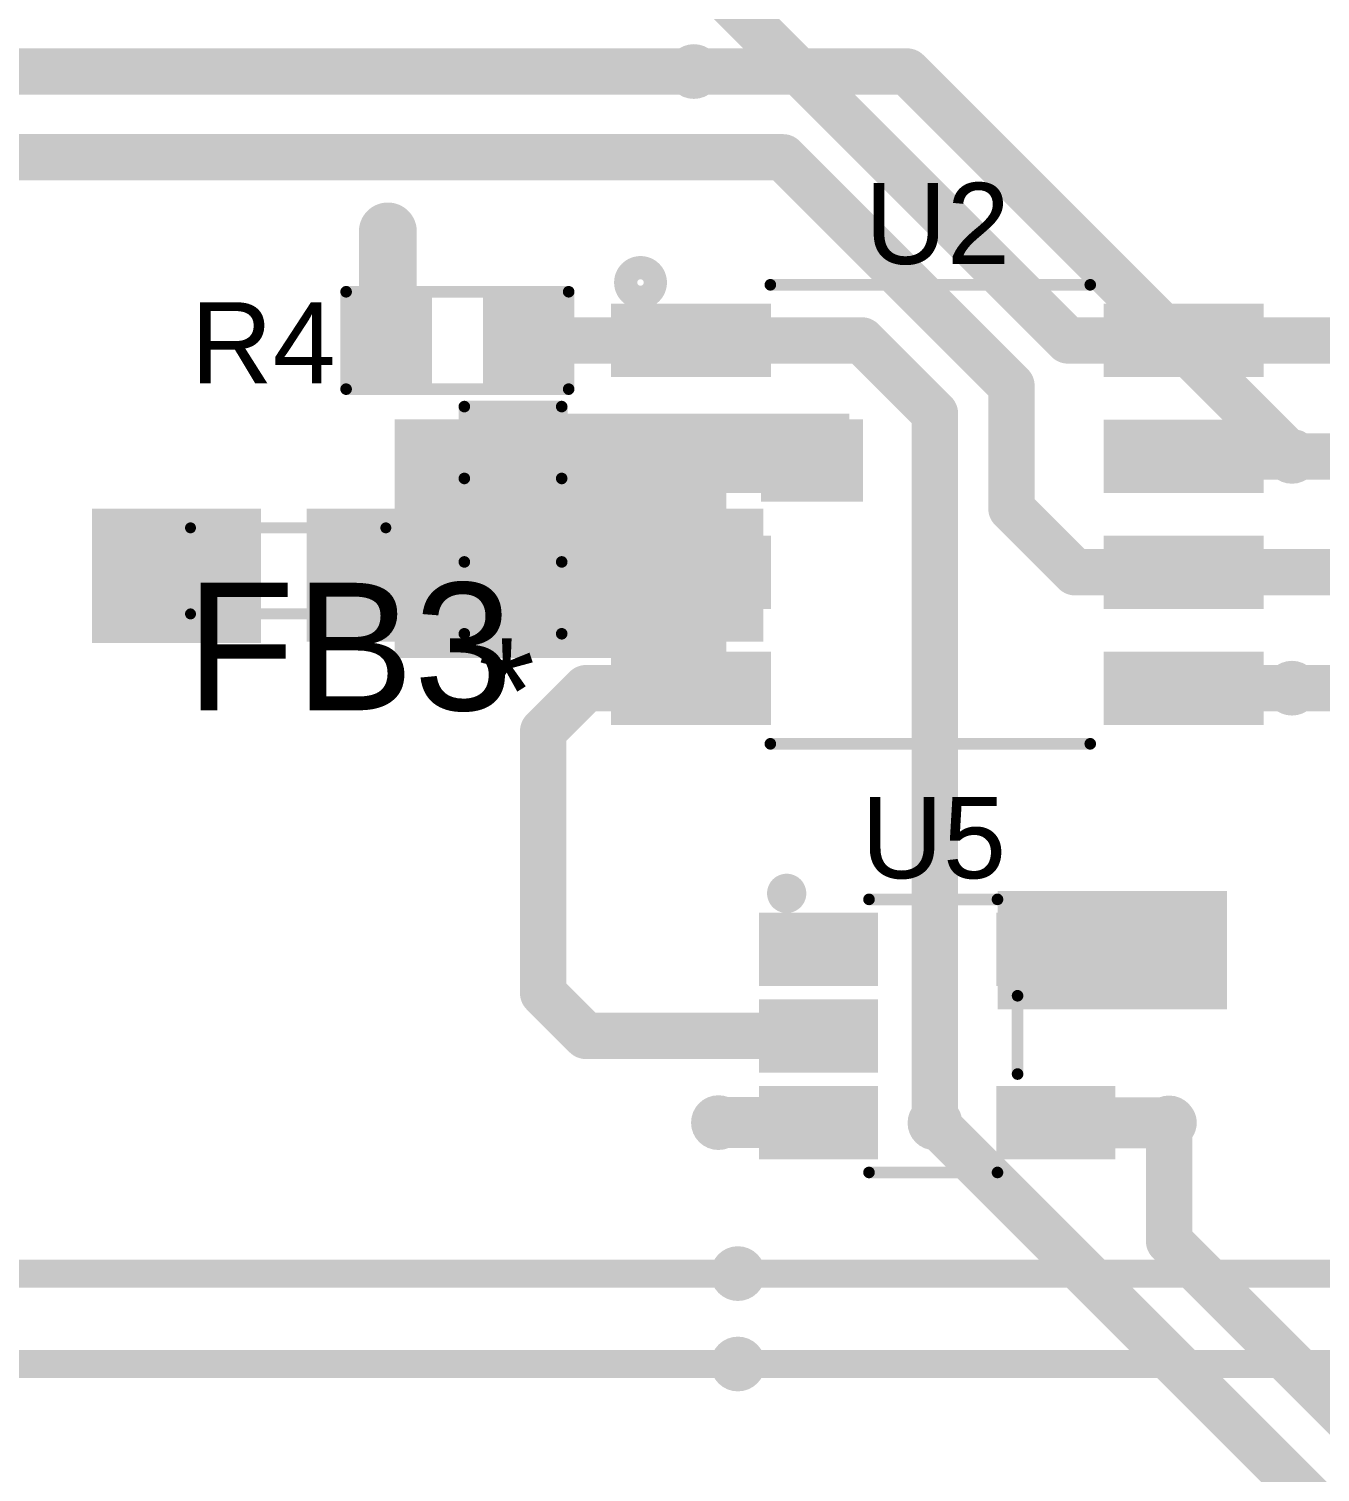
# Model space of a CAD drawing. Header units: millimetres. Extents: x -1.41 to 1.31, y -0.13 to 2.68.
# Drawn here: x -0.433 to 0.124, y 1.735 to 2.358 of the extents above; entities that cross this region are included whole.
import ezdxf

# ---------------------------------------------------------------- set-up
doc = ezdxf.new("R2010")
doc.units = ezdxf.units.MM
doc.header["$MEASUREMENT"] = 0
for name, color, linetype in [('BottomLayer', 5, 'Continuous'), ('BottomPaste', 16, 'Continuous'), ('BottomSolder', 6, 'Continuous'), ('Mechanical2', 216, 'Continuous'), ('TopLayer', 1, 'Continuous'), ('TopOverlay', 2, 'Continuous'), ('TopPaste', 8, 'Continuous'), ('TopSolder', 216, 'Continuous'), ('ViaHoleLayer', 16, 'Continuous')]:
    doc.layers.add(name, color=color, linetype=linetype)
doc.styles.add('Arial', font='', dxfattribs={"height": 0.2})
doc.styles.get('Arial').set_extended_font_data('Arial')

# ---------------------------------------------------------------- blocks, each defined once
blk = doc.blocks.new('SOIC_8_5')
at = {"layer": 'TopLayer'}
for points in [[(-0.0757874, 0.086811), (-0.0757874, 0.063189), (-0.136811, 0.063189), (-0.136811, 0.086811)], [(0.136811, 0.086811), (0.136811, 0.063189), (0.0757874, 0.063189), (0.0757874, 0.086811)], [(-0.0757874, 0.036811), (-0.0757874, 0.01318899999999999), (-0.136811, 0.01318900000000001), (-0.136811, 0.036811)], [(0.136811, 0.036811), (0.136811, 0.01318899999999999), (0.0757874, 0.01318900000000001), (0.0757874, 0.036811)], [(-0.0757874, -0.01318900000000001), (-0.0757874, -0.036811), (-0.136811, -0.036811), (-0.136811, -0.01318899999999999)], [(0.136811, -0.01318900000000001), (0.136811, -0.036811), (0.0757874, -0.036811), (0.0757874, -0.01318899999999999)], [(-0.0757874, -0.063189), (-0.0757874, -0.086811), (-0.136811, -0.086811), (-0.136811, -0.063189)], [(0.136811, -0.063189), (0.136811, -0.086811), (0.0757874, -0.086811), (0.0757874, -0.063189)]]:
    blk.add_hatch(color=1, dxfattribs=at).paths.add_polyline_path(points)
at = {"layer": 'TopPaste'}
for points in [[(-0.0757874, 0.086811), (-0.0757874, 0.063189), (-0.136811, 0.063189), (-0.136811, 0.086811)], [(0.136811, 0.086811), (0.136811, 0.063189), (0.0757874, 0.063189), (0.0757874, 0.086811)], [(-0.0757874, 0.036811), (-0.0757874, 0.01318899999999999), (-0.136811, 0.01318900000000001), (-0.136811, 0.036811)], [(0.136811, 0.036811), (0.136811, 0.01318899999999999), (0.0757874, 0.01318900000000001), (0.0757874, 0.036811)], [(-0.0757874, -0.01318900000000001), (-0.0757874, -0.036811), (-0.136811, -0.036811), (-0.136811, -0.01318899999999999)], [(0.136811, -0.01318900000000001), (0.136811, -0.036811), (0.0757874, -0.036811), (0.0757874, -0.01318899999999999)], [(-0.0757874, -0.063189), (-0.0757874, -0.086811), (-0.136811, -0.086811), (-0.136811, -0.063189)], [(0.136811, -0.063189), (0.136811, -0.086811), (0.0757874, -0.086811), (0.0757874, -0.063189)]]:
    blk.add_hatch(color=8, dxfattribs=at).paths.add_polyline_path(points)
at = {"layer": 'TopSolder'}
for points in [[(-0.0717874, 0.090811), (-0.0717874, 0.059189), (-0.140811, 0.059189), (-0.140811, 0.090811)], [(0.140811, 0.090811), (0.140811, 0.059189), (0.0717874, 0.059189), (0.0717874, 0.090811)], [(-0.0717874, 0.04081099999999999), (-0.0717874, 0.009188999999999994), (-0.140811, 0.009189000000000006), (-0.140811, 0.04081100000000001)], [(0.140811, 0.04081099999999999), (0.140811, 0.009188999999999994), (0.0717874, 0.009189000000000006), (0.0717874, 0.04081100000000001)], [(-0.0717874, -0.009189000000000006), (-0.0717874, -0.04081100000000001), (-0.140811, -0.04081099999999999), (-0.140811, -0.009188999999999994)], [(0.140811, -0.009189000000000006), (0.140811, -0.04081100000000001), (0.0717874, -0.04081099999999999), (0.0717874, -0.009188999999999994)], [(-0.0717874, -0.059189), (-0.0717874, -0.090811), (-0.140811, -0.090811), (-0.140811, -0.059189)], [(0.140811, -0.059189), (0.140811, -0.090811), (0.0717874, -0.090811), (0.0717874, -0.059189)]]:
    blk.add_hatch(color=216, dxfattribs=at).paths.add_polyline_path(points)
at = {"layer": 'TopOverlay'}
for points, const_width in [([(-0.1215969, 0.1, 1), (-0.1344031, 0.1, 1)], 0.01), ([(-0.1369031, 0.1, 1), (-0.1319031, 0.1, 1)], 0.005), ([(-0.1240969, 0.1, 1), (-0.1190969, 0.1, 1)], 0.005), ([(-0.07325, 0.099, 1), (-0.07075, 0.099, 1)], 0.0025), ([(0.06475, 0.099, 1), (0.06725, 0.099, 1)], 0.0025), ([(-0.07325, -0.099, 1), (-0.07075, -0.099, 1)], 0.0025), ([(0.06475, -0.099, 1), (0.06725, -0.099, 1)], 0.0025)]:
    blk.add_lwpolyline(points, format="xyb", close=True, dxfattribs=dict(at, const_width=const_width))
at = {"layer": 'TopOverlay', "const_width": 0.005}
for points in [[(-0.072, 0.099), (0.066, 0.099)], [(-0.072, -0.099), (0.066, -0.099)]]:
    blk.add_lwpolyline(points, dxfattribs=at)
blk = doc.blocks.new('MPZ1608S121ATDH5_54')
at = {"layer": 'TopLayer'}
for points in [[(-0.03937, 0.01574805), (-0.015748, 0.01574805), (-0.015748, -0.01574805), (-0.03937, -0.01574805)], [(0.0157481, 0.01574805), (0.0393701, 0.01574805), (0.0393701, -0.01574805), (0.0157481, -0.01574805)]]:
    blk.add_hatch(color=1, dxfattribs=at).paths.add_polyline_path(points)
at = {"layer": 'TopPaste'}
for points in [[(-0.03937, 0.01574805), (-0.015748, 0.01574805), (-0.015748, -0.01574805), (-0.03937, -0.01574805)], [(0.0157481, 0.01574805), (0.0393701, 0.01574805), (0.0393701, -0.01574805), (0.0157481, -0.01574805)]]:
    blk.add_hatch(color=8, dxfattribs=at).paths.add_polyline_path(points)
at = {"layer": 'TopSolder'}
for points in [[(-0.04337, 0.01974805), (-0.011748, 0.01974805), (-0.011748, -0.01974805), (-0.04337, -0.01974805)], [(0.0117481, 0.01974805), (0.0433701, 0.01974805), (0.0433701, -0.01974805), (0.0117481, -0.01974805)]]:
    blk.add_hatch(color=216, dxfattribs=at).paths.add_polyline_path(points)
at = {"layer": 'TopOverlay', "const_width": 0.0047244}
for points in [[(-0.042, 0.0186912), (0.0422592, 0.0186912)], [(-0.042, -0.0184352), (-0.042, 0.0186912)], [(0.0422592, -0.0184352), (0.0422592, 0.0186912)], [(-0.042, -0.0184352), (0.0422592, -0.0184352)]]:
    blk.add_lwpolyline(points, dxfattribs=at)
at = {"layer": 'TopOverlay', "const_width": 0.0023622}
for points in [[(-0.0431811, 0.0186912, 1), (-0.0408189, 0.0186912, 1)], [(-0.0431811, 0.0186912, 1), (-0.0408189, 0.0186912, 1)], [(0.0410781, 0.0186912, 1), (0.0434403, 0.0186912, 1)], [(0.0410781, 0.0186912, 1), (0.0434403, 0.0186912, 1)], [(-0.0431811, -0.0184352, 1), (-0.0408189, -0.0184352, 1)], [(-0.0431811, -0.0184352, 1), (-0.0408189, -0.0184352, 1)], [(0.0410781, -0.0184352, 1), (0.0434403, -0.0184352, 1)], [(0.0410781, -0.0184352, 1), (0.0434403, -0.0184352, 1)]]:
    blk.add_lwpolyline(points, format="xyb", close=True, dxfattribs=at)
blk = doc.blocks.new('SOT_23_5_67')
at = {"layer": 'TopLayer'}
for points in [[(-0.07283465, 0.0492126), (-0.02952755, 0.0492126), (-0.02952755, 0.0255906), (-0.07283465, 0.0255906)], [(0.02952755, 0.0492126), (0.07283465, 0.0492126), (0.07283465, 0.0255906), (0.02952755, 0.0255906)], [(-0.07283465, 0.011811), (-0.02952755, 0.011811), (-0.02952755, -0.011811), (-0.07283465, -0.011811)], [(-0.07283465, -0.0255906), (-0.02952755, -0.0255906), (-0.02952755, -0.0492126), (-0.07283465, -0.0492126)], [(0.02952755, -0.0255906), (0.07283465, -0.0255906), (0.07283465, -0.0492126), (0.02952755, -0.0492126)]]:
    blk.add_hatch(color=1, dxfattribs=at).paths.add_polyline_path(points)
at = {"layer": 'TopPaste'}
for points in [[(-0.07283465, 0.0492126), (-0.02952755, 0.0492126), (-0.02952755, 0.0255906), (-0.07283465, 0.0255906)], [(0.02952755, 0.0492126), (0.07283465, 0.0492126), (0.07283465, 0.0255906), (0.02952755, 0.0255906)], [(-0.07283465, 0.011811), (-0.02952755, 0.011811), (-0.02952755, -0.011811), (-0.07283465, -0.011811)], [(-0.07283465, -0.0255906), (-0.02952755, -0.0255906), (-0.02952755, -0.0492126), (-0.07283465, -0.0492126)], [(0.02952755, -0.0255906), (0.07283465, -0.0255906), (0.07283465, -0.0492126), (0.02952755, -0.0492126)]]:
    blk.add_hatch(color=8, dxfattribs=at).paths.add_polyline_path(points)
at = {"layer": 'TopSolder'}
for points in [[(-0.07683465, 0.0532126), (-0.02552755, 0.0532126), (-0.02552755, 0.0215906), (-0.07683465, 0.0215906)], [(0.02552755, 0.0532126), (0.07683465, 0.0532126), (0.07683465, 0.0215906), (0.02552755, 0.0215906)], [(-0.07683465, 0.015811), (-0.02552755, 0.015811), (-0.02552755, -0.015811), (-0.07683465, -0.015811)], [(-0.07683465, -0.0215906), (-0.02552755, -0.0215906), (-0.02552755, -0.0532126), (-0.07683465, -0.0532126)], [(0.02552755, -0.0215906), (0.07683465, -0.0215906), (0.07683465, -0.0532126), (0.02552755, -0.0532126)]]:
    blk.add_hatch(color=216, dxfattribs=at).paths.add_polyline_path(points)
at = {"layer": 'TopOverlay'}
for points, const_width in [([(-0.061496, 0.0614961, 1), (-0.0684252, 0.0614961, 1)], 0.01), ([(-0.0709252, 0.0614961, 1), (-0.0659252, 0.0614961, 1)], 0.005), ([(-0.063996, 0.0614961, 1), (-0.058996, 0.0614961, 1)], 0.005), ([(-0.0306988, 0.0588976, 1), (-0.0281988, 0.0588976, 1)], 0.0025), ([(0.0247343, 0.0588976, 1), (0.0272343, 0.0588976, 1)], 0.0025), ([(0.0333957, 0.0173228, 1), (0.0358957, 0.0173228, 1)], 0.0025), ([(0.0333957, -0.0164567, 1), (0.0358957, -0.0164567, 1)], 0.0025), ([(-0.0306988, -0.0588976, 1), (-0.0281988, -0.0588976, 1)], 0.0025), ([(0.0247343, -0.0588976, 1), (0.0272343, -0.0588976, 1)], 0.0025)]:
    blk.add_lwpolyline(points, format="xyb", close=True, dxfattribs=dict(at, const_width=const_width))
at = {"layer": 'TopOverlay', "const_width": 0.005}
for points in [[(-0.0294488, 0.0588976), (0.0259843, 0.0588976)], [(0.0346457, -0.0164567), (0.0346457, 0.0173228)], [(-0.0294488, -0.0588976), (0.0259843, -0.0588976)]]:
    blk.add_lwpolyline(points, dxfattribs=at)
blk = doc.blocks.new('R__0603_75')
at = {"layer": 'TopLayer'}
for points in [[(-0.015, 0.0175), (-0.015, -0.0175), (-0.045, -0.0175), (-0.045, 0.0175)], [(0.045, 0.0175), (0.045, -0.0175), (0.015, -0.0175), (0.015, 0.0175)]]:
    blk.add_hatch(color=1, dxfattribs=at).paths.add_polyline_path(points)
at = {"layer": 'TopPaste'}
for points in [[(-0.015, 0.0175), (-0.015, -0.0175), (-0.045, -0.0175), (-0.045, 0.0175)], [(0.045, 0.0175), (0.045, -0.0175), (0.015, -0.0175), (0.015, 0.0175)]]:
    blk.add_hatch(color=8, dxfattribs=at).paths.add_polyline_path(points)
at = {"layer": 'TopSolder'}
for points in [[(-0.011, 0.0215), (-0.011, -0.0215), (-0.049, -0.0215), (-0.049, 0.0215)], [(0.049, 0.0215), (0.049, -0.0215), (0.011, -0.0215), (0.011, 0.0215)]]:
    blk.add_hatch(color=216, dxfattribs=at).paths.add_polyline_path(points)
at = {"layer": 'TopOverlay', "const_width": 0.005}
for points in [[(0.048, 0.021), (-0.048, 0.021)], [(-0.048, 0.021), (-0.048, -0.021)], [(0.048, 0.021), (0.048, -0.021)], [(0.048, -0.021), (-0.048, -0.021)]]:
    blk.add_lwpolyline(points, dxfattribs=at)
at = {"layer": 'TopOverlay', "const_width": 0.0025}
for points in [[(-0.04925, 0.021, 1), (-0.04675, 0.021, 1)], [(-0.04925, 0.021, 1), (-0.04675, 0.021, 1)], [(0.04675, 0.021, 1), (0.04925, 0.021, 1)], [(0.04675, 0.021, 1), (0.04925, 0.021, 1)], [(-0.04925, -0.021, 1), (-0.04675, -0.021, 1)], [(-0.04925, -0.021, 1), (-0.04675, -0.021, 1)], [(0.04675, -0.021, 1), (0.04925, -0.021, 1)], [(0.04675, -0.021, 1), (0.04925, -0.021, 1)]]:
    blk.add_lwpolyline(points, format="xyb", close=True, dxfattribs=at)
blk = doc.blocks.new('SOD_923_B_80')
at = {"layer": 'BottomLayer'}
for points in [[(-0.0094488, -0.005314950000000001), (-0.023622, -0.005314949999999999), (-0.023622, 0.005314950000000001), (-0.0094488, 0.005314949999999999)], [(0.0236221, -0.005314950000000001), (0.0094489, -0.005314949999999999), (0.0094489, 0.005314950000000001), (0.0236221, 0.005314949999999999)]]:
    blk.add_hatch(color=5, dxfattribs=at).paths.add_polyline_path(points)
at = {"layer": 'BottomPaste'}
for points in [[(-0.0094488, -0.005314950000000001), (-0.023622, -0.005314949999999999), (-0.023622, 0.005314950000000001), (-0.0094488, 0.005314949999999999)], [(0.0236221, -0.005314950000000001), (0.0094489, -0.005314949999999999), (0.0094489, 0.005314950000000001), (0.0236221, 0.005314949999999999)]]:
    blk.add_hatch(color=16, dxfattribs=at).paths.add_polyline_path(points)
at = {"layer": 'BottomSolder'}
for points in [[(-0.005448800000000001, -0.00931495), (-0.027622, -0.009314949999999999), (-0.027622, 0.00931495), (-0.005448799999999998, 0.009314949999999999)], [(0.0276221, -0.00931495), (0.005448899999999999, -0.009314949999999999), (0.005448900000000001, 0.00931495), (0.0276221, 0.009314949999999999)]]:
    blk.add_hatch(color=6, dxfattribs=at).paths.add_polyline_path(points)
blk = doc.blocks.new('C__0603_83')
at = {"layer": 'TopLayer'}
for points in [[(-0.015, 0.0175), (-0.015, -0.0175), (-0.045, -0.0175), (-0.045, 0.0175)], [(0.045, 0.0175), (0.045, -0.0175), (0.015, -0.0175), (0.015, 0.0175)]]:
    blk.add_hatch(color=1, dxfattribs=at).paths.add_polyline_path(points)
at = {"layer": 'TopPaste'}
for points in [[(-0.015, 0.0175), (-0.015, -0.0175), (-0.045, -0.0175), (-0.045, 0.0175)], [(0.045, 0.0175), (0.045, -0.0175), (0.015, -0.0175), (0.015, 0.0175)]]:
    blk.add_hatch(color=8, dxfattribs=at).paths.add_polyline_path(points)
at = {"layer": 'TopSolder'}
for points in [[(-0.0126378, 0.0198622), (-0.0126378, -0.0198622), (-0.0473622, -0.0198622), (-0.0473622, 0.0198622)], [(0.0473622, 0.0198622), (0.0473622, -0.0198622), (0.0126378, -0.0198622), (0.0126378, 0.0198622)]]:
    blk.add_hatch(color=216, dxfattribs=at).paths.add_polyline_path(points)
at = {"layer": 'TopOverlay', "const_width": 0.005}
for points in [[(-0.049, 0.021), (-0.018, 0.021)], [(-0.049, 0.021), (-0.049, -0.021)], [(0.018, 0.021), (0.049, 0.021)], [(0.049, 0.021), (0.049, -0.021)], [(-0.049, -0.021), (-0.018, -0.021)], [(0.018, -0.021), (0.049, -0.021)]]:
    blk.add_lwpolyline(points, dxfattribs=at)
at = {"layer": 'TopOverlay', "const_width": 0.0025}
for points in [[(-0.05025, 0.021, 1), (-0.04775, 0.021, 1)], [(-0.05025, 0.021, 1), (-0.04775, 0.021, 1)], [(-0.01925, 0.021, 1), (-0.01675, 0.021, 1)], [(0.01675, 0.021, 1), (0.01925, 0.021, 1)], [(0.04775, 0.021, 1), (0.05025, 0.021, 1)], [(0.04775, 0.021, 1), (0.05025, 0.021, 1)], [(-0.05025, -0.021, 1), (-0.04775, -0.021, 1)], [(-0.05025, -0.021, 1), (-0.04775, -0.021, 1)], [(-0.01925, -0.021, 1), (-0.01675, -0.021, 1)], [(0.01675, -0.021, 1), (0.01925, -0.021, 1)], [(0.04775, -0.021, 1), (0.05025, -0.021, 1)], [(0.04775, -0.021, 1), (0.05025, -0.021, 1)]]:
    blk.add_lwpolyline(points, format="xyb", close=True, dxfattribs=at)

msp = doc.modelspace()

# ---------------------------------------------------------------- hatches: boundary and pattern name
at = {"layer": 'BottomLayer'}
h = msp.add_hatch(color=5, dxfattribs=at)
edge = h.paths.add_edge_path()
edge.add_arc((-0.146, 2.339528), 0.011811, 0, 360)
h = msp.add_hatch(color=5, dxfattribs=at)
edge = h.paths.add_edge_path()
edge.add_arc((-0.278, 2.270528), 0.011811, 0, 360)
for points in [[(-0.275, 2.086528), (-0.132, 2.086528), (-0.132, 2.189528), (-0.275, 2.189528)], [(-0.117, 2.154), (-0.073, 2.154), (-0.073, 2.189528), (-0.117, 2.189528)]]:
    msp.add_hatch(color=5, dxfattribs=at).paths.add_polyline_path(points)
h = msp.add_hatch(color=5, dxfattribs=at)
edge = h.paths.add_edge_path()
edge.add_arc((-0.093, 2.173528), 0.011811, 0, 360)
h = msp.add_hatch(color=5, dxfattribs=at)
edge = h.paths.add_edge_path()
edge.add_arc((0.112, 2.173528), 0.011811, 0, 360)
h = msp.add_hatch(color=5, dxfattribs=at)
edge = h.paths.add_edge_path()
edge.add_arc((-0.3816804, 2.137), 0.011811, 0, 360)
h = msp.add_hatch(color=5, dxfattribs=at)
edge = h.paths.add_edge_path()
edge.add_arc((-0.262, 2.136), 0.011811, 0, 360)
h = msp.add_hatch(color=5, dxfattribs=at)
edge = h.paths.add_edge_path()
edge.add_arc((-0.3816804, 2.11), 0.011811, 0, 360)
h = msp.add_hatch(color=5, dxfattribs=at)
edge = h.paths.add_edge_path()
edge.add_arc((-0.262, 2.11), 0.011811, 0, 360)
h = msp.add_hatch(color=5, dxfattribs=at)
edge = h.paths.add_edge_path()
edge.add_arc((0.112, 2.073528), 0.011811, 0, 360)
h = msp.add_hatch(color=5, dxfattribs=at)
edge = h.paths.add_edge_path()
edge.add_arc((0.059, 1.962), 0.011811, 0, 360)
h = msp.add_hatch(color=5, dxfattribs=at)
edge = h.paths.add_edge_path()
edge.add_arc((-0.1354016, 1.8861264), 0.011811, 0, 360)
h = msp.add_hatch(color=5, dxfattribs=at)
edge = h.paths.add_edge_path()
edge.add_arc((-0.042, 1.886), 0.011811, 0, 360)
h = msp.add_hatch(color=5, dxfattribs=at)
edge = h.paths.add_edge_path()
edge.add_arc((0.059, 1.886), 0.011811, 0, 360)
h = msp.add_hatch(color=5, dxfattribs=at)
edge = h.paths.add_edge_path()
edge.add_arc((-0.127, 1.821), 0.011811, 0, 360)
h = msp.add_hatch(color=5, dxfattribs=at)
edge = h.paths.add_edge_path()
edge.add_arc((-0.127, 1.7819999), 0.011811, 0, 360)
at = {"layer": 'BottomSolder'}
h = msp.add_hatch(color=6, dxfattribs=at)
edge = h.paths.add_edge_path()
edge.add_arc((-0.042, 1.886), 0.0099055, 0, 360)
h = msp.add_hatch(color=6, dxfattribs=at)
edge = h.paths.add_edge_path()
edge.add_arc((-0.127, 1.821), 0.0099055, 0, 360)
h = msp.add_hatch(color=6, dxfattribs=at)
edge = h.paths.add_edge_path()
edge.add_arc((-0.127, 1.7819999), 0.0099055, 0, 360)
at = {"layer": 'TopLayer'}
h = msp.add_hatch(color=1, dxfattribs=at)
edge = h.paths.add_edge_path()
edge.add_arc((-0.146, 2.339528), 0.011811, 0, 360)
h = msp.add_hatch(color=1, dxfattribs=at)
edge = h.paths.add_edge_path()
edge.add_arc((-0.278, 2.270528), 0.011811, 0, 360)
for points in [[(-0.079, 2.192), (-0.243, 2.192), (-0.243, 2.158056), (-0.079, 2.158056)], [(-0.242, 2.161), (-0.201, 2.161), (-0.201, 2.191), (-0.242, 2.191)], [(-0.4056804, 2.093), (-0.3326804, 2.093), (-0.3326804, 2.151), (-0.4056804, 2.151)], [(-0.313, 2.093528), (-0.116, 2.093528), (-0.116, 2.151), (-0.313, 2.151)], [(-0.015, 1.935), (0.084, 1.935), (0.084, 1.986), (-0.015, 1.986)]]:
    msp.add_hatch(color=1, dxfattribs=at).paths.add_polyline_path(points)
h = msp.add_hatch(color=1, dxfattribs=at)
edge = h.paths.add_edge_path()
edge.add_arc((-0.093, 2.173528), 0.011811, 0, 360)
h = msp.add_hatch(color=1, dxfattribs=at)
edge = h.paths.add_edge_path()
edge.add_arc((0.112, 2.173528), 0.011811, 0, 360)
h = msp.add_hatch(color=1, dxfattribs=at)
edge = h.paths.add_edge_path()
edge.add_arc((-0.3816804, 2.137), 0.011811, 0, 360)
h = msp.add_hatch(color=1, dxfattribs=at)
edge = h.paths.add_edge_path()
edge.add_arc((-0.262, 2.136), 0.011811, 0, 360)
h = msp.add_hatch(color=1, dxfattribs=at)
edge = h.paths.add_edge_path()
edge.add_arc((-0.3816804, 2.11), 0.011811, 0, 360)
h = msp.add_hatch(color=1, dxfattribs=at)
edge = h.paths.add_edge_path()
edge.add_arc((-0.262, 2.11), 0.011811, 0, 360)
h = msp.add_hatch(color=1, dxfattribs=at)
edge = h.paths.add_edge_path()
edge.add_arc((0.112, 2.073528), 0.011811, 0, 360)
h = msp.add_hatch(color=1, dxfattribs=at)
edge = h.paths.add_edge_path()
edge.add_arc((0.059, 1.962), 0.011811, 0, 360)
h = msp.add_hatch(color=1, dxfattribs=at)
edge = h.paths.add_edge_path()
edge.add_arc((-0.1354016, 1.8861264), 0.011811, 0, 360)
h = msp.add_hatch(color=1, dxfattribs=at)
edge = h.paths.add_edge_path()
edge.add_arc((-0.042, 1.886), 0.011811, 0, 360)
h = msp.add_hatch(color=1, dxfattribs=at)
edge = h.paths.add_edge_path()
edge.add_arc((0.059, 1.886), 0.011811, 0, 360)
h = msp.add_hatch(color=1, dxfattribs=at)
edge = h.paths.add_edge_path()
edge.add_arc((-0.127, 1.821), 0.011811, 0, 360)
h = msp.add_hatch(color=1, dxfattribs=at)
edge = h.paths.add_edge_path()
edge.add_arc((-0.127, 1.7819999), 0.011811, 0, 360)
at = {"layer": 'TopSolder'}
h = msp.add_hatch(color=216, dxfattribs=at)
edge = h.paths.add_edge_path()
edge.add_arc((-0.042, 1.886), 0.0099055, 0, 360)
h = msp.add_hatch(color=216, dxfattribs=at)
edge = h.paths.add_edge_path()
edge.add_arc((-0.127, 1.821), 0.0099055, 0, 360)
h = msp.add_hatch(color=216, dxfattribs=at)
edge = h.paths.add_edge_path()
edge.add_arc((-0.127, 1.7819999), 0.0099055, 0, 360)
at = {"layer": 'ViaHoleLayer'}
h = msp.add_hatch(color=16, dxfattribs=at)
edge = h.paths.add_edge_path()
edge.add_arc((-0.146, 2.339528), 0.0059055, 0, 360)
h = msp.add_hatch(color=16, dxfattribs=at)
edge = h.paths.add_edge_path()
edge.add_arc((-0.278, 2.270528), 0.0059055, 0, 360)
h = msp.add_hatch(color=16, dxfattribs=at)
edge = h.paths.add_edge_path()
edge.add_arc((-0.093, 2.173528), 0.0059055, 0, 360)
h = msp.add_hatch(color=16, dxfattribs=at)
edge = h.paths.add_edge_path()
edge.add_arc((0.112, 2.173528), 0.0059055, 0, 360)
h = msp.add_hatch(color=16, dxfattribs=at)
edge = h.paths.add_edge_path()
edge.add_arc((-0.3816804, 2.137), 0.0059055, 0, 360)
h = msp.add_hatch(color=16, dxfattribs=at)
edge = h.paths.add_edge_path()
edge.add_arc((-0.262, 2.136), 0.0059055, 0, 360)
h = msp.add_hatch(color=16, dxfattribs=at)
edge = h.paths.add_edge_path()
edge.add_arc((-0.3816804, 2.11), 0.0059055, 0, 360)
h = msp.add_hatch(color=16, dxfattribs=at)
edge = h.paths.add_edge_path()
edge.add_arc((-0.262, 2.11), 0.0059055, 0, 360)
h = msp.add_hatch(color=16, dxfattribs=at)
edge = h.paths.add_edge_path()
edge.add_arc((0.112, 2.073528), 0.0059055, 0, 360)
h = msp.add_hatch(color=16, dxfattribs=at)
edge = h.paths.add_edge_path()
edge.add_arc((0.059, 1.962), 0.0059055, 0, 360)
h = msp.add_hatch(color=16, dxfattribs=at)
edge = h.paths.add_edge_path()
edge.add_arc((-0.1354016, 1.8861264), 0.0059055, 0, 360)
h = msp.add_hatch(color=16, dxfattribs=at)
edge = h.paths.add_edge_path()
edge.add_arc((-0.042, 1.886), 0.0059055, 0, 360)
h = msp.add_hatch(color=16, dxfattribs=at)
edge = h.paths.add_edge_path()
edge.add_arc((0.059, 1.886), 0.0059055, 0, 360)
h = msp.add_hatch(color=16, dxfattribs=at)
edge = h.paths.add_edge_path()
edge.add_arc((-0.127, 1.821), 0.0059055, 0, 360)
h = msp.add_hatch(color=16, dxfattribs=at)
edge = h.paths.add_edge_path()
edge.add_arc((-0.127, 1.7819999), 0.0059055, 0, 360)

# ---------------------------------------------------------------- linework, layer by layer
at = {"layer": 'BottomLayer'}
for points, const_width in [([(-0.146, 2.339528), (-0.054, 2.339528)], 0.02), ([(-0.054, 2.339528), (0.112, 2.173528)], 0.02), ([(0.112, 2.073528), (0.360528, 2.073528)], 0.02), ([(-0.042, 1.886), (0.162, 1.682)], 0.02), ([(0.059, 1.835), (0.059, 1.886)], 0.02), ([(0.059, 1.835), (0.1926219, 1.7013781)], 0.02), ([(-0.595, 1.821), (-0.127, 1.821)], 0.012), ([(-0.6025281, 1.7819999), (-0.127, 1.7819999)], 0.012)]:
    msp.add_lwpolyline(points, dxfattribs=dict(at, const_width=const_width))
for points, const_width in [([(-0.151, 2.339528, 1), (-0.141, 2.339528, 1)], 0.01), ([(-0.059, 2.339528, 1), (-0.049, 2.339528, 1)], 0.01), ([(-0.059, 2.339528, 1), (-0.049, 2.339528, 1)], 0.01), ([(0.107, 2.173528, 1), (0.117, 2.173528, 1)], 0.01), ([(0.107, 2.073528, 1), (0.117, 2.073528, 1)], 0.01), ([(-0.047, 1.886, 1), (-0.037, 1.886, 1)], 0.01), ([(0.054, 1.886, 1), (0.064, 1.886, 1)], 0.01), ([(0.054, 1.835, 1), (0.064, 1.835, 1)], 0.01), ([(0.054, 1.835, 1), (0.064, 1.835, 1)], 0.01), ([(-0.13, 1.821, 1), (-0.124, 1.821, 1)], 0.006), ([(-0.13, 1.7819999, 1), (-0.124, 1.7819999, 1)], 0.006)]:
    msp.add_lwpolyline(points, format="xyb", close=True, dxfattribs=dict(at, const_width=const_width))
at = {"layer": 'Mechanical2', "const_width": 0.015}
msp.add_lwpolyline([(1.304531, 0.7779402, -5.376896980783756), (1.3038379, 1.7829146)], format="xyb", dxfattribs=at)
at = {"layer": 'TopLayer'}
for points, const_width in [([(-0.1356326, 2.374528), (0.0153674, 2.223528)], 0.02), ([(-0.491472, 2.339528), (-0.146, 2.339528)], 0.02), ([(-0.485472, 2.302528), (-0.107528, 2.302528)], 0.02), ([(-0.107528, 2.302528), (-0.009, 2.204)], 0.02), ([(-0.278, 2.223528), (-0.278, 2.270528)], 0.025), ([(-0.218, 2.223528), (-0.1472992, 2.223528)], 0.02), ([(-0.1472992, 2.223528), (-0.073528, 2.223528)], 0.02), ([(-0.073528, 2.223528), (-0.042, 2.192)], 0.02), ([(0.0153674, 2.223528), (0.0652992, 2.223528)], 0.02), ([(0.0652992, 2.223528), (0.145, 2.223528)], 0.02), ([(-0.009, 2.151), (-0.009, 2.204)], 0.02), ([(-0.042, 1.886), (-0.042, 2.192)], 0.02), ([(-0.224, 2.173528), (-0.093, 2.173528)], 0.025), ([(0.0652992, 2.173528), (0.112, 2.173528)], 0.02), ([(0.112, 2.173528), (0.145, 2.173528)], 0.02), ([(-0.009, 2.151), (0.018472, 2.123528)], 0.02), ([(0.018472, 2.123528), (0.0652992, 2.123528)], 0.02), ([(0.0652992, 2.123528), (0.145, 2.123528)], 0.02), ([(-0.211, 2.055), (-0.192472, 2.073528)], 0.02), ([(-0.192472, 2.073528), (-0.1472992, 2.073528)], 0.02), ([(0.0652992, 2.073528), (0.112, 2.073528)], 0.02), ([(-0.211, 1.942), (-0.211, 2.055)], 0.02), ([(-0.211, 1.942), (-0.192528, 1.923528)], 0.02), ([(-0.192528, 1.923528), (-0.0921811, 1.923528)], 0.02), ([(-0.1354016, 1.8861264), (-0.0921811, 1.8861264)], 0.022), ([(0.0102443, 1.8860632), (0.0599368, 1.8860632)], 0.022), ([(0.0101811, 1.8861264), (0.0102443, 1.8860632)], 0.02), ([(0.0599368, 1.8860632), (0.06, 1.886)], 0.02), ([(-0.127, 1.821), (0.204, 1.821)], 0.012), ([(-0.127, 1.782), (0.2039141, 1.782)], 0.012)]:
    msp.add_lwpolyline(points, dxfattribs=dict(at, const_width=const_width))
for points, const_width in [([(-0.151, 2.339528, 1), (-0.141, 2.339528, 1)], 0.01), ([(-0.112528, 2.302528, 1), (-0.102528, 2.302528, 1)], 0.01), ([(-0.112528, 2.302528, 1), (-0.102528, 2.302528, 1)], 0.01), ([(-0.28425, 2.270528, 1), (-0.27175, 2.270528, 1)], 0.0125), ([(-0.28425, 2.223528, 1), (-0.27175, 2.223528, 1)], 0.0125), ([(-0.223, 2.223528, 1), (-0.213, 2.223528, 1)], 0.01), ([(-0.1522992, 2.223528, 1), (-0.1422992, 2.223528, 1)], 0.01), ([(-0.1522992, 2.223528, 1), (-0.1422992, 2.223528, 1)], 0.01), ([(-0.078528, 2.223528, 1), (-0.068528, 2.223528, 1)], 0.01), ([(-0.078528, 2.223528, 1), (-0.068528, 2.223528, 1)], 0.01), ([(0.0103674, 2.223528, 1), (0.0203674, 2.223528, 1)], 0.01), ([(0.0103674, 2.223528, 1), (0.0203674, 2.223528, 1)], 0.01), ([(0.0602992, 2.223528, 1), (0.0702992, 2.223528, 1)], 0.01), ([(0.0602992, 2.223528, 1), (0.0702992, 2.223528, 1)], 0.01), ([(-0.014, 2.204, 1), (-0.004, 2.204, 1)], 0.01), ([(-0.014, 2.204, 1), (-0.004, 2.204, 1)], 0.01), ([(-0.047, 2.192, 1), (-0.037, 2.192, 1)], 0.01), ([(-0.047, 2.192, 1), (-0.037, 2.192, 1)], 0.01), ([(-0.23025, 2.173528, 1), (-0.21775, 2.173528, 1)], 0.0125), ([(-0.09925, 2.173528, 1), (-0.08675, 2.173528, 1)], 0.0125), ([(0.0602992, 2.173528, 1), (0.0702992, 2.173528, 1)], 0.01), ([(0.107, 2.173528, 1), (0.117, 2.173528, 1)], 0.01), ([(0.107, 2.173528, 1), (0.117, 2.173528, 1)], 0.01), ([(-0.014, 2.151, 1), (-0.004, 2.151, 1)], 0.01), ([(-0.014, 2.151, 1), (-0.004, 2.151, 1)], 0.01), ([(0.013472, 2.123528, 1), (0.023472, 2.123528, 1)], 0.01), ([(0.013472, 2.123528, 1), (0.023472, 2.123528, 1)], 0.01), ([(0.0602992, 2.123528, 1), (0.0702992, 2.123528, 1)], 0.01), ([(0.0602992, 2.123528, 1), (0.0702992, 2.123528, 1)], 0.01), ([(-0.197472, 2.073528, 1), (-0.187472, 2.073528, 1)], 0.01), ([(-0.197472, 2.073528, 1), (-0.187472, 2.073528, 1)], 0.01), ([(-0.1522992, 2.073528, 1), (-0.1422992, 2.073528, 1)], 0.01), ([(0.0602992, 2.073528, 1), (0.0702992, 2.073528, 1)], 0.01), ([(0.107, 2.073528, 1), (0.117, 2.073528, 1)], 0.01), ([(-0.216, 2.055, 1), (-0.206, 2.055, 1)], 0.01), ([(-0.216, 2.055, 1), (-0.206, 2.055, 1)], 0.01), ([(-0.216, 1.942, 1), (-0.206, 1.942, 1)], 0.01), ([(-0.216, 1.942, 1), (-0.206, 1.942, 1)], 0.01), ([(-0.197528, 1.923528, 1), (-0.187528, 1.923528, 1)], 0.01), ([(-0.197528, 1.923528, 1), (-0.187528, 1.923528, 1)], 0.01), ([(-0.0971811, 1.923528, 1), (-0.0871811, 1.923528, 1)], 0.01), ([(-0.1409016, 1.8861264, 1), (-0.1299016, 1.8861264, 1)], 0.011), ([(-0.0976811, 1.8861264, 1), (-0.0866811, 1.8861264, 1)], 0.011), ([(-0.047, 1.886, 1), (-0.037, 1.886, 1)], 0.01), ([(0.0047443, 1.8860632, 1), (0.0157443, 1.8860632, 1)], 0.011), ([(0.0051811, 1.8861264, 1), (0.0151811, 1.8861264, 1)], 0.01), ([(0.0052443, 1.8860632, 1), (0.0152443, 1.8860632, 1)], 0.01), ([(0.0544368, 1.8860632, 1), (0.0654368, 1.8860632, 1)], 0.011), ([(0.0549368, 1.8860632, 1), (0.0649368, 1.8860632, 1)], 0.01), ([(0.055, 1.886, 1), (0.065, 1.886, 1)], 0.01), ([(-0.13, 1.821, 1), (-0.124, 1.821, 1)], 0.006), ([(-0.13, 1.782, 1), (-0.124, 1.782, 1)], 0.006)]:
    msp.add_lwpolyline(points, format="xyb", close=True, dxfattribs=dict(at, const_width=const_width))

# ---------------------------------------------------------------- block references
for name, p in [('SOIC_8_5', (-0.041, 2.148528)), ('SOD_923_B_80', (-0.1245355, 2.172528)), ('MPZ1608S121ATDH5_54', (-0.3211214, 2.124)), ('SOT_23_5_67', (-0.041, 1.923528))]:
    msp.add_blockref(name, p)
for name, p, rotation in [('R__0603_75', (-0.248, 2.223528), 180), ('C__0603_83', (-0.224, 2.146), 90)]:
    msp.add_blockref(name, p, dxfattribs=dict(rotation=rotation))

# ---------------------------------------------------------------- texts
at = {"layer": 'TopOverlay', "style": 'Arial'}
for s, height, p in [('U2', 0.035, (-0.0721572, 2.2565057)), ('R4', 0.035, (-0.363, 2.205)), ('FB3', 0.055, (-0.365, 2.064)), ('U5', 0.035, (-0.0738267, 1.991528))]:
    msp.add_text(s, height=height, dxfattribs=at).set_placement(p)
msp.add_text('*', height=0.045, rotation=360, dxfattribs=at).set_placement((-0.239, 2.05))

doc.saveas('drawing.dxf')
